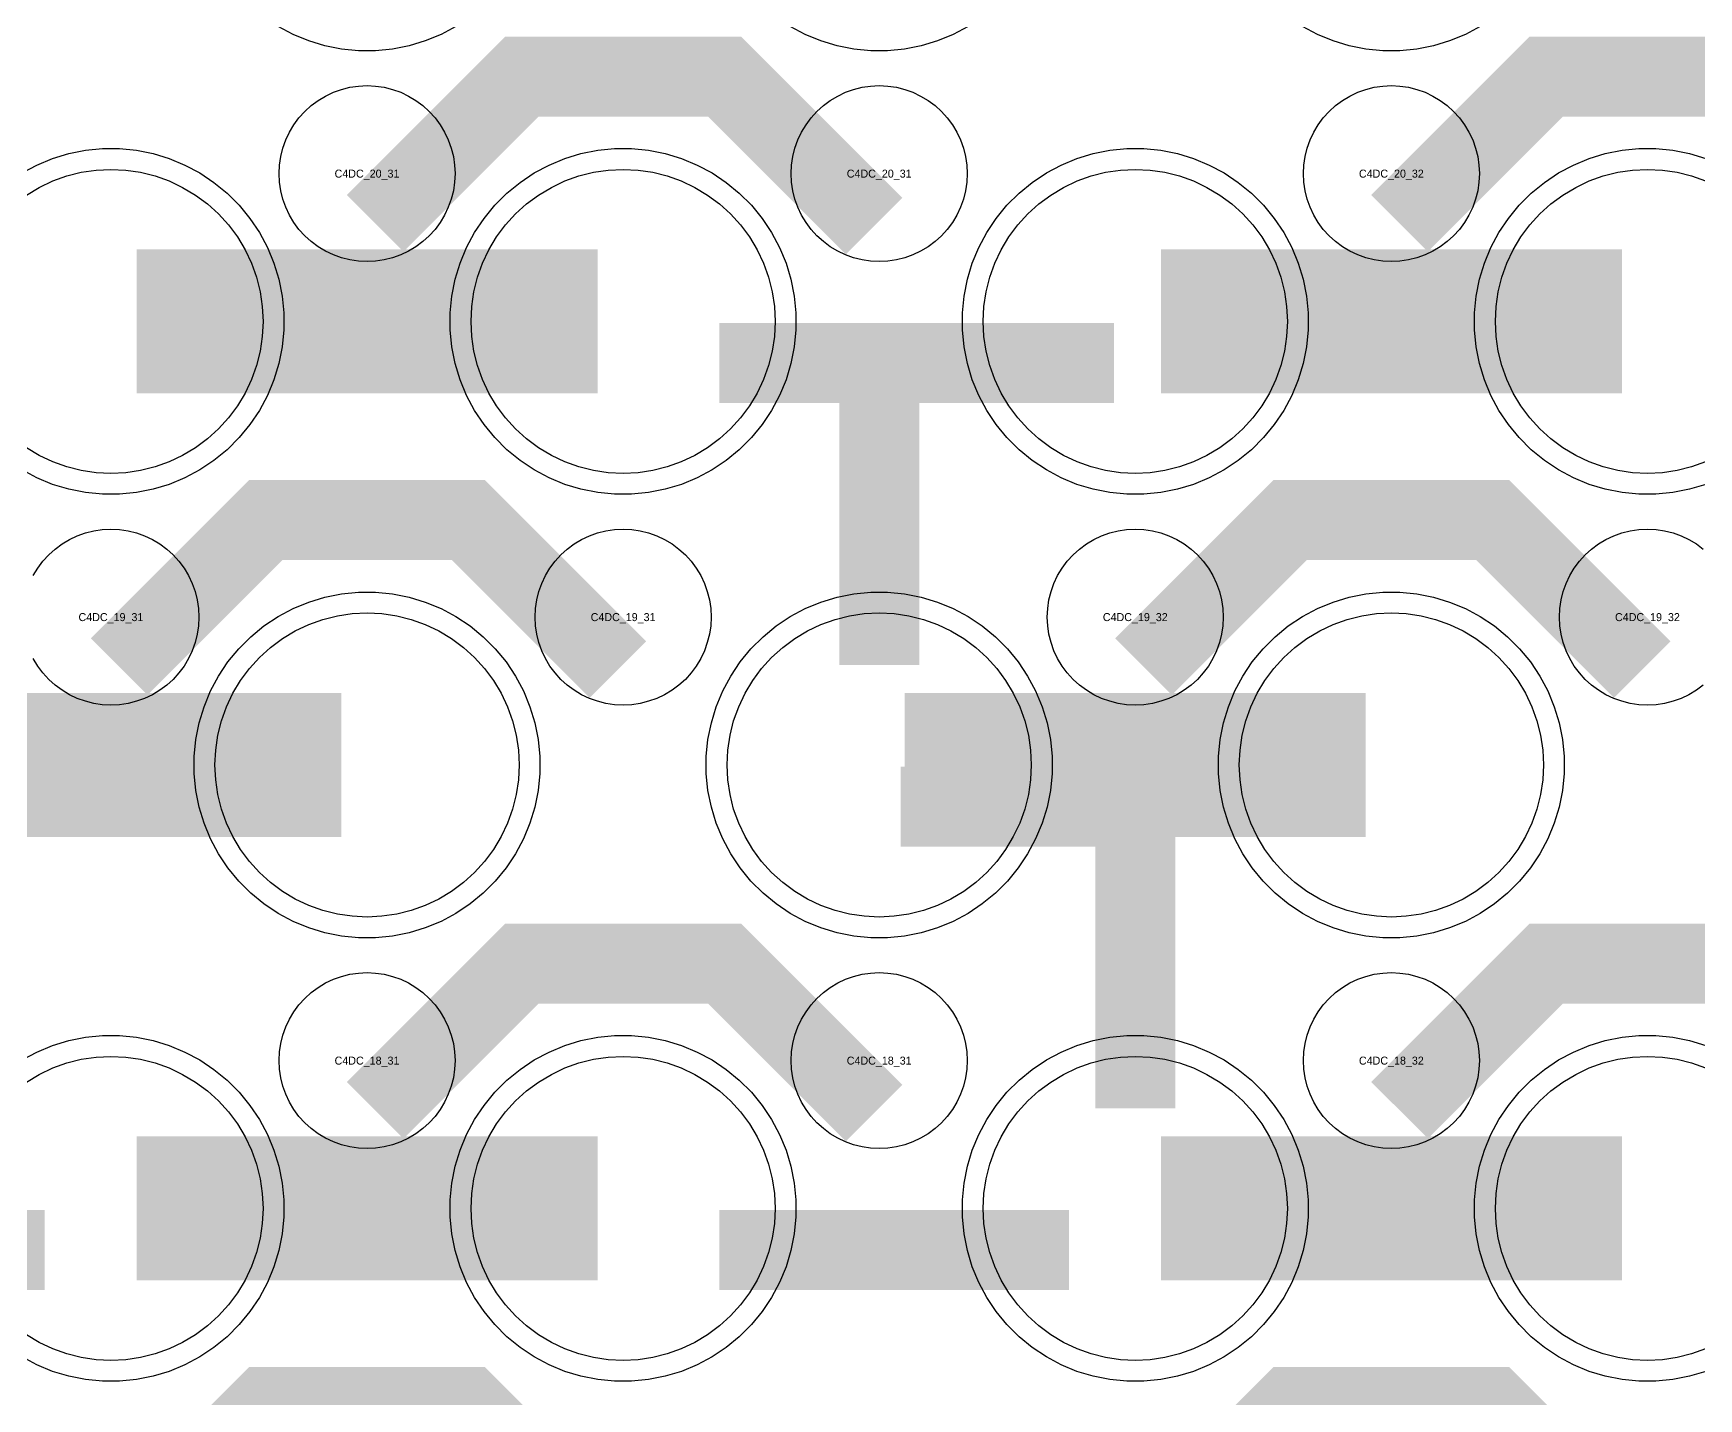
# Model space of a CAD drawing. Extents: x -11880 to 11880, y -14992 to 14992.
# Drawn here: x -2104 to -1584, y -12405 to -11978 of the extents above; entities that cross this region are included whole.
import ezdxf
from ezdxf.enums import TextEntityAlignment as Align

# ---------------------------------------------------------------- set-up
doc = ezdxf.new("R2010")
doc.units = 0
doc.header["$MEASUREMENT"] = 0
for name, color, linetype in [('GDS_775_DT_237', 138, 'CONTINUOUS'), ('RDL1_FS', 34, 'CONTINUOUS'), ('RDL_BS', 160, 'CONTINUOUS')]:
    doc.layers.add(name, color=color, linetype=linetype)

msp = doc.modelspace()

# ---------------------------------------------------------------- linework, layer by layer
at = {"layer": 'RDL1_FS'}
for points in [[(-2106.395, -12028.783), (-2102.395, -12026.385), (-2098.181, -12024.393), (-2093.791, -12022.821), (-2089.268, -12021.689), (-2084.657, -12021.005), (-2080, -12020.776), (-2075.343, -12021.005), (-2070.732, -12021.689), (-2066.209, -12022.821), (-2061.819, -12024.393), (-2057.605, -12026.385), (-2053.605, -12028.783), (-2049.86, -12031.561), (-2046.406, -12034.691), (-2043.276, -12038.145), (-2040.498, -12041.89), (-2038.1, -12045.89), (-2036.108, -12050.104), (-2034.536, -12054.494), (-2033.404, -12059.017), (-2032.72, -12063.628), (-2032.491, -12068.285), (-2032.72, -12072.942), (-2033.404, -12077.553), (-2034.536, -12082.076), (-2036.108, -12086.466), (-2038.1, -12090.68), (-2040.498, -12094.68), (-2043.276, -12098.425), (-2046.406, -12101.879), (-2049.86, -12105.009), (-2053.605, -12107.787), (-2057.605, -12110.185), (-2061.819, -12112.177), (-2066.209, -12113.749), (-2070.732, -12114.881), (-2075.343, -12115.565), (-2080, -12115.794), (-2084.657, -12115.565), (-2089.268, -12114.881), (-2093.791, -12113.749), (-2098.181, -12112.177), (-2102.395, -12110.185), (-2106.395, -12107.787)], [(-1581.819, -12112.177), (-1586.209, -12113.749), (-1590.732, -12114.881), (-1595.343, -12115.565), (-1600, -12115.794), (-1604.657, -12115.565), (-1609.268, -12114.881), (-1613.791, -12113.749), (-1618.181, -12112.177), (-1622.395, -12110.185), (-1626.395, -12107.787), (-1630.14, -12105.009), (-1633.594, -12101.879), (-1636.724, -12098.425), (-1639.502, -12094.68), (-1641.9, -12090.68), (-1643.892, -12086.466), (-1645.464, -12082.076), (-1646.596, -12077.553), (-1647.28, -12072.942), (-1647.509, -12068.285), (-1647.28, -12063.628), (-1646.596, -12059.017), (-1645.464, -12054.494), (-1643.892, -12050.104), (-1641.9, -12045.89), (-1639.502, -12041.89), (-1636.724, -12038.145), (-1633.594, -12034.691), (-1630.14, -12031.561), (-1626.395, -12028.783), (-1622.395, -12026.385), (-1618.181, -12024.393), (-1613.791, -12022.821), (-1609.268, -12021.689), (-1604.657, -12021.005), (-1600, -12020.776), (-1595.343, -12021.005), (-1590.732, -12021.689), (-1586.209, -12022.821), (-1581.819, -12024.393)], [(-2106.395, -12305.908), (-2102.395, -12303.51), (-2098.181, -12301.518), (-2093.791, -12299.946), (-2089.268, -12298.814), (-2084.657, -12298.13), (-2080, -12297.901), (-2075.343, -12298.13), (-2070.732, -12298.814), (-2066.209, -12299.946), (-2061.819, -12301.518), (-2057.605, -12303.51), (-2053.605, -12305.908), (-2049.86, -12308.686), (-2046.406, -12311.816), (-2043.276, -12315.27), (-2040.498, -12319.015), (-2038.1, -12323.015), (-2036.108, -12327.229), (-2034.536, -12331.619), (-2033.404, -12336.142), (-2032.72, -12340.753), (-2032.491, -12345.41), (-2032.72, -12350.067), (-2033.404, -12354.678), (-2034.536, -12359.201), (-2036.108, -12363.591), (-2038.1, -12367.805), (-2040.498, -12371.805), (-2043.276, -12375.55), (-2046.406, -12379.004), (-2049.86, -12382.134), (-2053.605, -12384.912), (-2057.605, -12387.31), (-2061.819, -12389.302), (-2066.209, -12390.874), (-2070.732, -12392.006), (-2075.343, -12392.69), (-2080, -12392.919), (-2084.657, -12392.69), (-2089.268, -12392.006), (-2093.791, -12390.874), (-2098.181, -12389.302), (-2102.395, -12387.31), (-2106.395, -12384.912)], [(-1581.819, -12389.302), (-1586.209, -12390.874), (-1590.732, -12392.006), (-1595.343, -12392.69), (-1600, -12392.919), (-1604.657, -12392.69), (-1609.268, -12392.006), (-1613.791, -12390.874), (-1618.181, -12389.302), (-1622.395, -12387.31), (-1626.395, -12384.912), (-1630.14, -12382.134), (-1633.594, -12379.004), (-1636.724, -12375.55), (-1639.502, -12371.805), (-1641.9, -12367.805), (-1643.892, -12363.591), (-1645.464, -12359.201), (-1646.596, -12354.678), (-1647.28, -12350.067), (-1647.509, -12345.41), (-1647.28, -12340.753), (-1646.596, -12336.142), (-1645.464, -12331.619), (-1643.892, -12327.229), (-1641.9, -12323.015), (-1639.502, -12319.015), (-1636.724, -12315.27), (-1633.594, -12311.816), (-1630.14, -12308.686), (-1626.395, -12305.908), (-1622.395, -12303.51), (-1618.181, -12301.518), (-1613.791, -12299.946), (-1609.268, -12298.814), (-1604.657, -12298.13), (-1600, -12297.901), (-1595.343, -12298.13), (-1590.732, -12298.814), (-1586.209, -12299.946), (-1581.819, -12301.518)]]:
    msp.add_lwpolyline(points, dxfattribs=at)
for points in [[(-1920, -12115.794), (-1924.657, -12115.565), (-1929.268, -12114.881), (-1933.791, -12113.749), (-1938.181, -12112.177), (-1942.395, -12110.185), (-1946.395, -12107.787), (-1950.14, -12105.009), (-1953.594, -12101.879), (-1956.724, -12098.425), (-1959.502, -12094.68), (-1961.9, -12090.68), (-1963.892, -12086.466), (-1965.464, -12082.076), (-1966.596, -12077.553), (-1967.28, -12072.942), (-1967.509, -12068.285), (-1967.28, -12063.628), (-1966.596, -12059.017), (-1965.464, -12054.494), (-1963.892, -12050.104), (-1961.9, -12045.89), (-1959.502, -12041.89), (-1956.724, -12038.145), (-1953.594, -12034.691), (-1950.14, -12031.561), (-1946.395, -12028.783), (-1942.395, -12026.385), (-1938.181, -12024.393), (-1933.791, -12022.821), (-1929.268, -12021.689), (-1924.657, -12021.005), (-1920, -12020.776), (-1915.343, -12021.005), (-1910.732, -12021.689), (-1906.209, -12022.821), (-1901.819, -12024.393), (-1897.605, -12026.385), (-1893.605, -12028.783), (-1889.86, -12031.561), (-1886.406, -12034.691), (-1883.276, -12038.145), (-1880.498, -12041.89), (-1878.1, -12045.89), (-1876.108, -12050.104), (-1874.536, -12054.494), (-1873.404, -12059.017), (-1872.72, -12063.628), (-1872.491, -12068.285), (-1872.72, -12072.942), (-1873.404, -12077.553), (-1874.536, -12082.076), (-1876.108, -12086.466), (-1878.1, -12090.68), (-1880.498, -12094.68), (-1883.276, -12098.425), (-1886.406, -12101.879), (-1889.86, -12105.009), (-1893.605, -12107.787), (-1897.605, -12110.185), (-1901.819, -12112.177), (-1906.209, -12113.749), (-1910.732, -12114.881), (-1915.343, -12115.565)], [(-1760, -12115.794), (-1764.657, -12115.565), (-1769.268, -12114.881), (-1773.791, -12113.749), (-1778.181, -12112.177), (-1782.395, -12110.185), (-1786.395, -12107.787), (-1790.14, -12105.009), (-1793.594, -12101.879), (-1796.724, -12098.425), (-1799.502, -12094.68), (-1801.9, -12090.68), (-1803.892, -12086.466), (-1805.464, -12082.076), (-1806.596, -12077.553), (-1807.28, -12072.942), (-1807.509, -12068.285), (-1807.28, -12063.628), (-1806.596, -12059.017), (-1805.464, -12054.494), (-1803.892, -12050.104), (-1801.9, -12045.89), (-1799.502, -12041.89), (-1796.724, -12038.145), (-1793.594, -12034.691), (-1790.14, -12031.561), (-1786.395, -12028.783), (-1782.395, -12026.385), (-1778.181, -12024.393), (-1773.791, -12022.821), (-1769.268, -12021.689), (-1764.657, -12021.005), (-1760, -12020.776), (-1755.343, -12021.005), (-1750.732, -12021.689), (-1746.209, -12022.821), (-1741.819, -12024.393), (-1737.605, -12026.385), (-1733.605, -12028.783), (-1729.86, -12031.561), (-1726.406, -12034.691), (-1723.276, -12038.145), (-1720.498, -12041.89), (-1718.1, -12045.89), (-1716.108, -12050.104), (-1714.536, -12054.494), (-1713.404, -12059.017), (-1712.72, -12063.628), (-1712.491, -12068.285), (-1712.72, -12072.942), (-1713.404, -12077.553), (-1714.536, -12082.076), (-1716.108, -12086.466), (-1718.1, -12090.68), (-1720.498, -12094.68), (-1723.276, -12098.425), (-1726.406, -12101.879), (-1729.86, -12105.009), (-1733.605, -12107.787), (-1737.605, -12110.185), (-1741.819, -12112.177), (-1746.209, -12113.749), (-1750.732, -12114.881), (-1755.343, -12115.565)], [(-1840, -12254.354), (-1844.657, -12254.125), (-1849.268, -12253.441), (-1853.791, -12252.309), (-1858.181, -12250.737), (-1862.395, -12248.745), (-1866.395, -12246.347), (-1870.14, -12243.569), (-1873.594, -12240.439), (-1876.724, -12236.985), (-1879.502, -12233.24), (-1881.9, -12229.24), (-1883.892, -12225.026), (-1885.464, -12220.636), (-1886.596, -12216.113), (-1887.28, -12211.502), (-1887.509, -12206.845), (-1887.28, -12202.188), (-1886.596, -12197.577), (-1885.464, -12193.054), (-1883.892, -12188.664), (-1881.9, -12184.45), (-1879.502, -12180.45), (-1876.724, -12176.705), (-1873.594, -12173.251), (-1870.14, -12170.121), (-1866.395, -12167.343), (-1862.395, -12164.945), (-1858.181, -12162.953), (-1853.791, -12161.381), (-1849.268, -12160.249), (-1844.657, -12159.565), (-1840, -12159.336), (-1835.343, -12159.565), (-1830.732, -12160.249), (-1826.209, -12161.381), (-1821.819, -12162.953), (-1817.605, -12164.945), (-1813.605, -12167.343), (-1809.86, -12170.121), (-1806.406, -12173.251), (-1803.276, -12176.705), (-1800.498, -12180.45), (-1798.1, -12184.45), (-1796.108, -12188.664), (-1794.536, -12193.054), (-1793.404, -12197.577), (-1792.72, -12202.188), (-1792.491, -12206.845), (-1792.72, -12211.502), (-1793.404, -12216.113), (-1794.536, -12220.636), (-1796.108, -12225.026), (-1798.1, -12229.24), (-1800.498, -12233.24), (-1803.276, -12236.985), (-1806.406, -12240.439), (-1809.86, -12243.569), (-1813.605, -12246.347), (-1817.605, -12248.745), (-1821.819, -12250.737), (-1826.209, -12252.309), (-1830.732, -12253.441), (-1835.343, -12254.125)], [(-1680, -12254.354), (-1684.657, -12254.125), (-1689.268, -12253.441), (-1693.791, -12252.309), (-1698.181, -12250.737), (-1702.395, -12248.745), (-1706.395, -12246.347), (-1710.14, -12243.569), (-1713.594, -12240.439), (-1716.724, -12236.985), (-1719.502, -12233.24), (-1721.9, -12229.24), (-1723.892, -12225.026), (-1725.464, -12220.636), (-1726.596, -12216.113), (-1727.28, -12211.502), (-1727.509, -12206.845), (-1727.28, -12202.188), (-1726.596, -12197.577), (-1725.464, -12193.054), (-1723.892, -12188.664), (-1721.9, -12184.45), (-1719.502, -12180.45), (-1716.724, -12176.705), (-1713.594, -12173.251), (-1710.14, -12170.121), (-1706.395, -12167.343), (-1702.395, -12164.945), (-1698.181, -12162.953), (-1693.791, -12161.381), (-1689.268, -12160.249), (-1684.657, -12159.565), (-1680, -12159.336), (-1675.343, -12159.565), (-1670.732, -12160.249), (-1666.209, -12161.381), (-1661.819, -12162.953), (-1657.605, -12164.945), (-1653.605, -12167.343), (-1649.86, -12170.121), (-1646.406, -12173.251), (-1643.276, -12176.705), (-1640.498, -12180.45), (-1638.1, -12184.45), (-1636.108, -12188.664), (-1634.536, -12193.054), (-1633.404, -12197.577), (-1632.72, -12202.188), (-1632.491, -12206.845), (-1632.72, -12211.502), (-1633.404, -12216.113), (-1634.536, -12220.636), (-1636.108, -12225.026), (-1638.1, -12229.24), (-1640.498, -12233.24), (-1643.276, -12236.985), (-1646.406, -12240.439), (-1649.86, -12243.569), (-1653.605, -12246.347), (-1657.605, -12248.745), (-1661.819, -12250.737), (-1666.209, -12252.309), (-1670.732, -12253.441), (-1675.343, -12254.125)], [(-1920, -12392.919), (-1924.657, -12392.69), (-1929.268, -12392.006), (-1933.791, -12390.874), (-1938.181, -12389.302), (-1942.395, -12387.31), (-1946.395, -12384.912), (-1950.14, -12382.134), (-1953.594, -12379.004), (-1956.724, -12375.55), (-1959.502, -12371.805), (-1961.9, -12367.805), (-1963.892, -12363.591), (-1965.464, -12359.201), (-1966.596, -12354.678), (-1967.28, -12350.067), (-1967.509, -12345.41), (-1967.28, -12340.753), (-1966.596, -12336.142), (-1965.464, -12331.619), (-1963.892, -12327.229), (-1961.9, -12323.015), (-1959.502, -12319.015), (-1956.724, -12315.27), (-1953.594, -12311.816), (-1950.14, -12308.686), (-1946.395, -12305.908), (-1942.395, -12303.51), (-1938.181, -12301.518), (-1933.791, -12299.946), (-1929.268, -12298.814), (-1924.657, -12298.13), (-1920, -12297.901), (-1915.343, -12298.13), (-1910.732, -12298.814), (-1906.209, -12299.946), (-1901.819, -12301.518), (-1897.605, -12303.51), (-1893.605, -12305.908), (-1889.86, -12308.686), (-1886.406, -12311.816), (-1883.276, -12315.27), (-1880.498, -12319.015), (-1878.1, -12323.015), (-1876.108, -12327.229), (-1874.536, -12331.619), (-1873.404, -12336.142), (-1872.72, -12340.753), (-1872.491, -12345.41), (-1872.72, -12350.067), (-1873.404, -12354.678), (-1874.536, -12359.201), (-1876.108, -12363.591), (-1878.1, -12367.805), (-1880.498, -12371.805), (-1883.276, -12375.55), (-1886.406, -12379.004), (-1889.86, -12382.134), (-1893.605, -12384.912), (-1897.605, -12387.31), (-1901.819, -12389.302), (-1906.209, -12390.874), (-1910.732, -12392.006), (-1915.343, -12392.69)], [(-1760, -12392.919), (-1764.657, -12392.69), (-1769.268, -12392.006), (-1773.791, -12390.874), (-1778.181, -12389.302), (-1782.395, -12387.31), (-1786.395, -12384.912), (-1790.14, -12382.134), (-1793.594, -12379.004), (-1796.724, -12375.55), (-1799.502, -12371.805), (-1801.9, -12367.805), (-1803.892, -12363.591), (-1805.464, -12359.201), (-1806.596, -12354.678), (-1807.28, -12350.067), (-1807.509, -12345.41), (-1807.28, -12340.753), (-1806.596, -12336.142), (-1805.464, -12331.619), (-1803.892, -12327.229), (-1801.9, -12323.015), (-1799.502, -12319.015), (-1796.724, -12315.27), (-1793.594, -12311.816), (-1790.14, -12308.686), (-1786.395, -12305.908), (-1782.395, -12303.51), (-1778.181, -12301.518), (-1773.791, -12299.946), (-1769.268, -12298.814), (-1764.657, -12298.13), (-1760, -12297.901), (-1755.343, -12298.13), (-1750.732, -12298.814), (-1746.209, -12299.946), (-1741.819, -12301.518), (-1737.605, -12303.51), (-1733.605, -12305.908), (-1729.86, -12308.686), (-1726.406, -12311.816), (-1723.276, -12315.27), (-1720.498, -12319.015), (-1718.1, -12323.015), (-1716.108, -12327.229), (-1714.536, -12331.619), (-1713.404, -12336.142), (-1712.72, -12340.753), (-1712.491, -12345.41), (-1712.72, -12350.067), (-1713.404, -12354.678), (-1714.536, -12359.201), (-1716.108, -12363.591), (-1718.1, -12367.805), (-1720.498, -12371.805), (-1723.276, -12375.55), (-1726.406, -12379.004), (-1729.86, -12382.134), (-1733.605, -12384.912), (-1737.605, -12387.31), (-1741.819, -12389.302), (-1746.209, -12390.874), (-1750.732, -12392.006), (-1755.343, -12392.69)]]:
    msp.add_lwpolyline(points, close=True, dxfattribs=at)
for points in [[(-2071.998, -12068.285, 45, 45, 0), (-1999.998, -12068.285, 45, 45, 0)], [(-1999.998, -12068.285, 45, 45, 0), (-1927.998, -12068.285, 45, 45, 0)], [(-1751.998, -12068.285, 45, 45, 0), (-1679.998, -12068.285, 45, 45, 0)], [(-1679.998, -12068.285, 45, 45, 0), (-1607.998, -12068.285, 45, 45, 0)], [(-1831.998, -12206.845, 45, 45, 0), (-1759.998, -12206.845, 45, 45, 0)], [(-1759.998, -12206.845, 45, 45, 0), (-1687.998, -12206.845, 45, 45, 0)], [(-2071.998, -12345.41, 45, 45, 0), (-1999.998, -12345.41, 45, 45, 0)], [(-1999.998, -12345.41, 45, 45, 0), (-1927.998, -12345.41, 45, 45, 0)], [(-1751.998, -12345.41, 45, 45, 0), (-1679.998, -12345.41, 45, 45, 0)], [(-1679.998, -12345.41, 45, 45, 0), (-1607.998, -12345.41, 45, 45, 0)]]:
    msp.add_lwpolyline(points, format="xyseb", dxfattribs=at)
at = {"layer": 'RDL1_FS', "color": 240, "true_color": 0xed1f24}
msp.add_lwpolyline([(-2000, -12254.354), (-2004.657, -12254.125), (-2009.268, -12253.441), (-2013.791, -12252.309), (-2018.181, -12250.737), (-2022.395, -12248.745), (-2026.395, -12246.347), (-2030.14, -12243.569), (-2033.594, -12240.439), (-2036.724, -12236.985), (-2039.502, -12233.24), (-2041.9, -12229.24), (-2043.892, -12225.026), (-2045.464, -12220.636), (-2046.596, -12216.113), (-2047.28, -12211.502), (-2047.509, -12206.845), (-2047.28, -12202.188), (-2046.596, -12197.577), (-2045.464, -12193.054), (-2043.892, -12188.664), (-2041.9, -12184.45), (-2039.502, -12180.45), (-2036.724, -12176.705), (-2033.594, -12173.251), (-2030.14, -12170.121), (-2026.395, -12167.343), (-2022.395, -12164.945), (-2018.181, -12162.953), (-2013.791, -12161.381), (-2009.268, -12160.249), (-2004.657, -12159.565), (-2000, -12159.336), (-1995.343, -12159.565), (-1990.732, -12160.249), (-1986.209, -12161.381), (-1981.819, -12162.953), (-1977.605, -12164.945), (-1973.605, -12167.343), (-1969.86, -12170.121), (-1966.406, -12173.251), (-1963.276, -12176.705), (-1960.498, -12180.45), (-1958.1, -12184.45), (-1956.108, -12188.664), (-1954.536, -12193.054), (-1953.404, -12197.577), (-1952.72, -12202.188), (-1952.491, -12206.845), (-1952.72, -12211.502), (-1953.404, -12216.113), (-1954.536, -12220.636), (-1956.108, -12225.026), (-1958.1, -12229.24), (-1960.498, -12233.24), (-1963.276, -12236.985), (-1966.406, -12240.439), (-1969.86, -12243.569), (-1973.605, -12246.347), (-1977.605, -12248.745), (-1981.819, -12250.737), (-1986.209, -12252.309), (-1990.732, -12253.441), (-1995.343, -12254.125)], close=True, dxfattribs=at)
for points in [[(-2151.998, -12206.845, 45, 45, 0), (-2079.998, -12206.845, 45, 45, 0)], [(-2079.998, -12206.845, 45, 45, 0), (-2007.998, -12206.845, 45, 45, 0)]]:
    msp.add_lwpolyline(points, format="xyseb", dxfattribs=at)
at = {"layer": 'RDL_BS'}
for points in [[(-1972.223, -11976.103), (-1976.885, -11978.595), (-1981.795, -11980.626), (-1986.835, -11982.157), (-1992.062, -11983.203), (-1997.356, -11983.72), (-2002.644, -11983.72), (-2007.938, -11983.203), (-2013.165, -11982.157), (-2018.205, -11980.626), (-2023.115, -11978.595), (-2027.777, -11976.103)], [(-1812.223, -11976.103), (-1816.885, -11978.595), (-1821.795, -11980.626), (-1826.835, -11982.157), (-1832.062, -11983.203), (-1837.356, -11983.72), (-1842.644, -11983.72), (-1847.938, -11983.203), (-1853.165, -11982.157), (-1858.205, -11980.626), (-1863.115, -11978.595), (-1867.777, -11976.103)], [(-1652.223, -11976.103), (-1656.885, -11978.595), (-1661.795, -11980.626), (-1666.835, -11982.157), (-1672.062, -11983.203), (-1677.356, -11983.72), (-1682.644, -11983.72), (-1687.938, -11983.203), (-1693.165, -11982.157), (-1698.205, -11980.626), (-1703.115, -11978.595), (-1707.777, -11976.103)], [(-2107.777, -12021.902), (-2103.115, -12019.41), (-2098.205, -12017.379), (-2093.165, -12015.848), (-2087.938, -12014.802), (-2082.644, -12014.285), (-2077.356, -12014.285), (-2072.062, -12014.802), (-2066.835, -12015.848), (-2061.795, -12017.379), (-2056.885, -12019.41), (-2052.223, -12021.902), (-2047.809, -12024.849), (-2043.708, -12028.211), (-2039.926, -12031.993), (-2036.564, -12036.094), (-2033.617, -12040.508), (-2031.125, -12045.17), (-2029.094, -12050.08), (-2027.563, -12055.12), (-2026.517, -12060.347), (-2026, -12065.641), (-2026, -12070.929), (-2026.517, -12076.223), (-2027.563, -12081.45), (-2029.094, -12086.49), (-2031.125, -12091.4), (-2033.617, -12096.062), (-2036.564, -12100.476), (-2039.926, -12104.577), (-2043.708, -12108.359), (-2047.809, -12111.721), (-2052.223, -12114.668), (-2056.885, -12117.16), (-2061.795, -12119.191), (-2066.835, -12120.722), (-2072.062, -12121.768), (-2077.356, -12122.285), (-2082.644, -12122.285), (-2087.938, -12121.768), (-2093.165, -12120.722), (-2098.205, -12119.191), (-2103.115, -12117.16), (-2107.777, -12114.668)], [(-1581.795, -12119.191), (-1586.835, -12120.722), (-1592.062, -12121.768), (-1597.356, -12122.285), (-1602.644, -12122.285), (-1607.938, -12121.768), (-1613.165, -12120.722), (-1618.205, -12119.191), (-1623.115, -12117.16), (-1627.777, -12114.668), (-1632.191, -12111.721), (-1636.292, -12108.359), (-1640.074, -12104.577), (-1643.436, -12100.476), (-1646.383, -12096.062), (-1648.875, -12091.4), (-1650.906, -12086.49), (-1652.437, -12081.45), (-1653.483, -12076.223), (-1654, -12070.929), (-1654, -12065.641), (-1653.483, -12060.347), (-1652.437, -12055.12), (-1650.906, -12050.08), (-1648.875, -12045.17), (-1646.383, -12040.508), (-1643.436, -12036.094), (-1640.074, -12031.993), (-1636.292, -12028.211), (-1632.191, -12024.849), (-1627.777, -12021.902), (-1623.115, -12019.41), (-1618.205, -12017.379), (-1613.165, -12015.848), (-1607.938, -12014.802), (-1602.644, -12014.285), (-1597.356, -12014.285), (-1592.062, -12014.802), (-1586.835, -12015.848), (-1581.795, -12017.379)], [(-2104.25, -12147.701), (-2102.857, -12145.377), (-2101.254, -12143.214), (-2099.442, -12141.215), (-2097.443, -12139.403), (-2095.28, -12137.8), (-2092.956, -12136.407), (-2090.519, -12135.255), (-2087.984, -12134.348), (-2085.365, -12133.691), (-2082.693, -12133.295), (-2080, -12133.163), (-2077.307, -12133.295), (-2074.635, -12133.691), (-2072.016, -12134.348), (-2069.481, -12135.255), (-2067.044, -12136.407), (-2064.72, -12137.8), (-2062.557, -12139.403), (-2060.558, -12141.215), (-2058.746, -12143.214), (-2057.143, -12145.377), (-2055.75, -12147.701), (-2054.598, -12150.138), (-2053.691, -12152.673), (-2053.034, -12155.292), (-2052.638, -12157.964), (-2052.506, -12160.657), (-2052.638, -12163.35), (-2053.034, -12166.022), (-2053.691, -12168.641), (-2054.598, -12171.176), (-2055.75, -12173.613), (-2057.143, -12175.937), (-2058.746, -12178.1), (-2060.558, -12180.099), (-2062.557, -12181.911), (-2064.72, -12183.514), (-2067.044, -12184.907), (-2069.481, -12186.059), (-2072.016, -12186.966), (-2074.635, -12187.623), (-2077.307, -12188.019), (-2080, -12188.151), (-2082.693, -12188.019), (-2085.365, -12187.623), (-2087.984, -12186.966), (-2090.519, -12186.059), (-2092.956, -12184.907), (-2095.28, -12183.514), (-2097.443, -12181.911), (-2099.442, -12180.099), (-2101.254, -12178.1), (-2102.857, -12175.937), (-2104.25, -12173.613)], [(-1582.557, -12181.911), (-1584.72, -12183.514), (-1587.044, -12184.907), (-1589.481, -12186.059), (-1592.016, -12186.966), (-1594.635, -12187.623), (-1597.307, -12188.019), (-1600, -12188.151), (-1602.693, -12188.019), (-1605.365, -12187.623), (-1607.984, -12186.966), (-1610.519, -12186.059), (-1612.956, -12184.907), (-1615.28, -12183.514), (-1617.443, -12181.911), (-1619.442, -12180.099), (-1621.254, -12178.1), (-1622.857, -12175.937), (-1624.25, -12173.613), (-1625.402, -12171.176), (-1626.309, -12168.641), (-1626.966, -12166.022), (-1627.362, -12163.35), (-1627.494, -12160.657), (-1627.362, -12157.964), (-1626.966, -12155.292), (-1626.309, -12152.673), (-1625.402, -12150.138), (-1624.25, -12147.701), (-1622.857, -12145.377), (-1621.254, -12143.214), (-1619.442, -12141.215), (-1617.443, -12139.403), (-1615.28, -12137.8), (-1612.956, -12136.407), (-1610.519, -12135.255), (-1607.984, -12134.348), (-1605.365, -12133.691), (-1602.693, -12133.295), (-1600, -12133.163), (-1597.307, -12133.295), (-1594.635, -12133.691), (-1592.016, -12134.348), (-1589.481, -12135.255), (-1587.044, -12136.407), (-1584.72, -12137.8), (-1582.557, -12139.403)], [(-2107.777, -12299.027), (-2103.115, -12296.535), (-2098.205, -12294.504), (-2093.165, -12292.973), (-2087.938, -12291.927), (-2082.644, -12291.41), (-2077.356, -12291.41), (-2072.062, -12291.927), (-2066.835, -12292.973), (-2061.795, -12294.504), (-2056.885, -12296.535), (-2052.223, -12299.027), (-2047.809, -12301.974), (-2043.708, -12305.336), (-2039.926, -12309.118), (-2036.564, -12313.219), (-2033.617, -12317.633), (-2031.125, -12322.295), (-2029.094, -12327.205), (-2027.563, -12332.245), (-2026.517, -12337.472), (-2026, -12342.766), (-2026, -12348.054), (-2026.517, -12353.348), (-2027.563, -12358.575), (-2029.094, -12363.615), (-2031.125, -12368.525), (-2033.617, -12373.187), (-2036.564, -12377.601), (-2039.926, -12381.702), (-2043.708, -12385.484), (-2047.809, -12388.846), (-2052.223, -12391.793), (-2056.885, -12394.285), (-2061.795, -12396.316), (-2066.835, -12397.847), (-2072.062, -12398.893), (-2077.356, -12399.41), (-2082.644, -12399.41), (-2087.938, -12398.893), (-2093.165, -12397.847), (-2098.205, -12396.316), (-2103.115, -12394.285), (-2107.777, -12391.793)], [(-1581.795, -12396.316), (-1586.835, -12397.847), (-1592.062, -12398.893), (-1597.356, -12399.41), (-1602.644, -12399.41), (-1607.938, -12398.893), (-1613.165, -12397.847), (-1618.205, -12396.316), (-1623.115, -12394.285), (-1627.777, -12391.793), (-1632.191, -12388.846), (-1636.292, -12385.484), (-1640.074, -12381.702), (-1643.436, -12377.601), (-1646.383, -12373.187), (-1648.875, -12368.525), (-1650.906, -12363.615), (-1652.437, -12358.575), (-1653.483, -12353.348), (-1654, -12348.054), (-1654, -12342.766), (-1653.483, -12337.472), (-1652.437, -12332.245), (-1650.906, -12327.205), (-1648.875, -12322.295), (-1646.383, -12317.633), (-1643.436, -12313.219), (-1640.074, -12309.118), (-1636.292, -12305.336), (-1632.191, -12301.974), (-1627.777, -12299.027), (-1623.115, -12296.535), (-1618.205, -12294.504), (-1613.165, -12292.973), (-1607.938, -12291.927), (-1602.644, -12291.41), (-1597.356, -12291.41), (-1592.062, -12291.927), (-1586.835, -12292.973), (-1581.795, -12294.504)]]:
    msp.add_lwpolyline(points, dxfattribs=at)
for points in [[(-1997.438, -12037.599, 25, 25, 0), (-1951.623, -11991.784, 25, 25, 0), (-1918.07, -11991.784, 25, 25, 0)], [(-1841.599, -12038.498, 25, 25, 0), (-1888.313, -11991.784, 25, 25, 0), (-1918.071, -11991.784, 25, 25, 0)], [(-1677.438, -12037.599, 25, 25, 0), (-1631.623, -11991.784, 25, 25, 0), (-1598.07, -11991.784, 25, 25, 0)], [(-1521.599, -12038.498, 25, 25, 0), (-1568.313, -11991.784, 25, 25, 0), (-1598.071, -11991.784, 25, 25, 0)], [(-1840, -12175.575, 25, 25, 0), (-1840, -12068.798, 25, 25, 0)], [(-1889.984, -12081.298, 25, 25, 0), (-1780.719, -12081.298, 25, 25, 0)], [(-1852.5, -12081.298, 25, 25, 0), (-1766.667, -12081.298, 25, 25, 0)], [(-1812.944, -12081.298, 25, 25, 0), (-1771.74, -12081.298, 25, 25, 0)], [(-1840, -12099.267, 25, 25, 0), (-1840, -12144.887, 25, 25, 0)], [(-2077.438, -12176.159, 25, 25, 0), (-2031.623, -12130.344, 25, 25, 0), (-1998.07, -12130.344, 25, 25, 0)], [(-1921.599, -12177.058, 25, 25, 0), (-1968.313, -12130.344, 25, 25, 0), (-1998.071, -12130.344, 25, 25, 0)], [(-1757.438, -12176.159, 25, 25, 0), (-1711.623, -12130.344, 25, 25, 0), (-1678.07, -12130.344, 25, 25, 0)], [(-1601.599, -12177.058, 25, 25, 0), (-1648.313, -12130.344, 25, 25, 0), (-1678.071, -12130.344, 25, 25, 0)], [(-1760, -12314.14, 25, 25, 0), (-1760, -12207.363, 25, 25, 0)], [(-1747.5, -12219.863, 25, 25, 0), (-1833.333, -12219.863, 25, 25, 0)], [(-1787.056, -12219.863, 25, 25, 0), (-1828.26, -12219.863, 25, 25, 0)], [(-1760, -12237.832, 25, 25, 0), (-1760, -12283.452, 25, 25, 0)], [(-1997.438, -12314.724, 25, 25, 0), (-1951.623, -12268.909, 25, 25, 0), (-1918.07, -12268.909, 25, 25, 0)], [(-1841.599, -12315.623, 25, 25, 0), (-1888.313, -12268.909, 25, 25, 0), (-1918.071, -12268.909, 25, 25, 0)], [(-1677.438, -12314.724, 25, 25, 0), (-1631.623, -12268.909, 25, 25, 0), (-1598.07, -12268.909, 25, 25, 0)], [(-1521.599, -12315.623, 25, 25, 0), (-1568.313, -12268.909, 25, 25, 0), (-1598.071, -12268.909, 25, 25, 0)], [(-2209.984, -12358.423, 25, 25, 0), (-2100.719, -12358.423, 25, 25, 0)], [(-1889.984, -12358.423, 25, 25, 0), (-1780.719, -12358.423, 25, 25, 0)], [(-2077.438, -12453.289, 25, 25, 0), (-2031.623, -12407.474, 25, 25, 0), (-1998.07, -12407.474, 25, 25, 0)], [(-1921.599, -12454.188, 25, 25, 0), (-1968.313, -12407.474, 25, 25, 0), (-1998.071, -12407.474, 25, 25, 0)], [(-1757.438, -12453.289, 25, 25, 0), (-1711.623, -12407.474, 25, 25, 0), (-1678.07, -12407.474, 25, 25, 0)], [(-1601.599, -12454.188, 25, 25, 0), (-1648.313, -12407.474, 25, 25, 0), (-1678.071, -12407.474, 25, 25, 0)]]:
    msp.add_lwpolyline(points, format="xyseb", dxfattribs=at)
for points in [[(-2000, -12049.591), (-2002.693, -12049.459), (-2005.365, -12049.063), (-2007.984, -12048.406), (-2010.519, -12047.499), (-2012.956, -12046.347), (-2015.28, -12044.954), (-2017.443, -12043.351), (-2019.442, -12041.539), (-2021.254, -12039.54), (-2022.857, -12037.377), (-2024.25, -12035.053), (-2025.402, -12032.616), (-2026.309, -12030.081), (-2026.966, -12027.462), (-2027.362, -12024.79), (-2027.494, -12022.097), (-2027.362, -12019.404), (-2026.966, -12016.732), (-2026.309, -12014.113), (-2025.402, -12011.578), (-2024.25, -12009.141), (-2022.857, -12006.817), (-2021.254, -12004.654), (-2019.442, -12002.655), (-2017.443, -12000.843), (-2015.28, -11999.24), (-2012.956, -11997.847), (-2010.519, -11996.695), (-2007.984, -11995.788), (-2005.365, -11995.131), (-2002.693, -11994.735), (-2000, -11994.603), (-1997.307, -11994.735), (-1994.635, -11995.131), (-1992.016, -11995.788), (-1989.481, -11996.695), (-1987.044, -11997.847), (-1984.72, -11999.24), (-1982.557, -12000.843), (-1980.558, -12002.655), (-1978.746, -12004.654), (-1977.143, -12006.817), (-1975.75, -12009.141), (-1974.598, -12011.578), (-1973.691, -12014.113), (-1973.034, -12016.732), (-1972.638, -12019.404), (-1972.506, -12022.097), (-1972.638, -12024.79), (-1973.034, -12027.462), (-1973.691, -12030.081), (-1974.598, -12032.616), (-1975.75, -12035.053), (-1977.143, -12037.377), (-1978.746, -12039.54), (-1980.558, -12041.539), (-1982.557, -12043.351), (-1984.72, -12044.954), (-1987.044, -12046.347), (-1989.481, -12047.499), (-1992.016, -12048.406), (-1994.635, -12049.063), (-1997.307, -12049.459)], [(-1840, -12049.591), (-1842.693, -12049.459), (-1845.365, -12049.063), (-1847.984, -12048.406), (-1850.519, -12047.499), (-1852.956, -12046.347), (-1855.28, -12044.954), (-1857.443, -12043.351), (-1859.442, -12041.539), (-1861.254, -12039.54), (-1862.857, -12037.377), (-1864.25, -12035.053), (-1865.402, -12032.616), (-1866.309, -12030.081), (-1866.966, -12027.462), (-1867.362, -12024.79), (-1867.494, -12022.097), (-1867.362, -12019.404), (-1866.966, -12016.732), (-1866.309, -12014.113), (-1865.402, -12011.578), (-1864.25, -12009.141), (-1862.857, -12006.817), (-1861.254, -12004.654), (-1859.442, -12002.655), (-1857.443, -12000.843), (-1855.28, -11999.24), (-1852.956, -11997.847), (-1850.519, -11996.695), (-1847.984, -11995.788), (-1845.365, -11995.131), (-1842.693, -11994.735), (-1840, -11994.603), (-1837.307, -11994.735), (-1834.635, -11995.131), (-1832.016, -11995.788), (-1829.481, -11996.695), (-1827.044, -11997.847), (-1824.72, -11999.24), (-1822.557, -12000.843), (-1820.558, -12002.655), (-1818.746, -12004.654), (-1817.143, -12006.817), (-1815.75, -12009.141), (-1814.598, -12011.578), (-1813.691, -12014.113), (-1813.034, -12016.732), (-1812.638, -12019.404), (-1812.506, -12022.097), (-1812.638, -12024.79), (-1813.034, -12027.462), (-1813.691, -12030.081), (-1814.598, -12032.616), (-1815.75, -12035.053), (-1817.143, -12037.377), (-1818.746, -12039.54), (-1820.558, -12041.539), (-1822.557, -12043.351), (-1824.72, -12044.954), (-1827.044, -12046.347), (-1829.481, -12047.499), (-1832.016, -12048.406), (-1834.635, -12049.063), (-1837.307, -12049.459)], [(-1680, -12049.591), (-1682.693, -12049.459), (-1685.365, -12049.063), (-1687.984, -12048.406), (-1690.519, -12047.499), (-1692.956, -12046.347), (-1695.28, -12044.954), (-1697.443, -12043.351), (-1699.442, -12041.539), (-1701.254, -12039.54), (-1702.857, -12037.377), (-1704.25, -12035.053), (-1705.402, -12032.616), (-1706.309, -12030.081), (-1706.966, -12027.462), (-1707.362, -12024.79), (-1707.494, -12022.097), (-1707.362, -12019.404), (-1706.966, -12016.732), (-1706.309, -12014.113), (-1705.402, -12011.578), (-1704.25, -12009.141), (-1702.857, -12006.817), (-1701.254, -12004.654), (-1699.442, -12002.655), (-1697.443, -12000.843), (-1695.28, -11999.24), (-1692.956, -11997.847), (-1690.519, -11996.695), (-1687.984, -11995.788), (-1685.365, -11995.131), (-1682.693, -11994.735), (-1680, -11994.603), (-1677.307, -11994.735), (-1674.635, -11995.131), (-1672.016, -11995.788), (-1669.481, -11996.695), (-1667.044, -11997.847), (-1664.72, -11999.24), (-1662.557, -12000.843), (-1660.558, -12002.655), (-1658.746, -12004.654), (-1657.143, -12006.817), (-1655.75, -12009.141), (-1654.598, -12011.578), (-1653.691, -12014.113), (-1653.034, -12016.732), (-1652.638, -12019.404), (-1652.506, -12022.097), (-1652.638, -12024.79), (-1653.034, -12027.462), (-1653.691, -12030.081), (-1654.598, -12032.616), (-1655.75, -12035.053), (-1657.143, -12037.377), (-1658.746, -12039.54), (-1660.558, -12041.539), (-1662.557, -12043.351), (-1664.72, -12044.954), (-1667.044, -12046.347), (-1669.481, -12047.499), (-1672.016, -12048.406), (-1674.635, -12049.063), (-1677.307, -12049.459)], [(-1922.644, -12122.285), (-1927.938, -12121.768), (-1933.165, -12120.722), (-1938.205, -12119.191), (-1943.115, -12117.16), (-1947.777, -12114.668), (-1952.191, -12111.721), (-1956.292, -12108.359), (-1960.074, -12104.577), (-1963.436, -12100.476), (-1966.383, -12096.062), (-1968.875, -12091.4), (-1970.906, -12086.49), (-1972.437, -12081.45), (-1973.483, -12076.223), (-1974, -12070.929), (-1974, -12065.641), (-1973.483, -12060.347), (-1972.437, -12055.12), (-1970.906, -12050.08), (-1968.875, -12045.17), (-1966.383, -12040.508), (-1963.436, -12036.094), (-1960.074, -12031.993), (-1956.292, -12028.211), (-1952.191, -12024.849), (-1947.777, -12021.902), (-1943.115, -12019.41), (-1938.205, -12017.379), (-1933.165, -12015.848), (-1927.938, -12014.802), (-1922.644, -12014.285), (-1917.356, -12014.285), (-1912.062, -12014.802), (-1906.835, -12015.848), (-1901.795, -12017.379), (-1896.885, -12019.41), (-1892.223, -12021.902), (-1887.809, -12024.849), (-1883.708, -12028.211), (-1879.926, -12031.993), (-1876.564, -12036.094), (-1873.617, -12040.508), (-1871.125, -12045.17), (-1869.094, -12050.08), (-1867.563, -12055.12), (-1866.517, -12060.347), (-1866, -12065.641), (-1866, -12070.929), (-1866.517, -12076.223), (-1867.563, -12081.45), (-1869.094, -12086.49), (-1871.125, -12091.4), (-1873.617, -12096.062), (-1876.564, -12100.476), (-1879.926, -12104.577), (-1883.708, -12108.359), (-1887.809, -12111.721), (-1892.223, -12114.668), (-1896.885, -12117.16), (-1901.795, -12119.191), (-1906.835, -12120.722), (-1912.062, -12121.768), (-1917.356, -12122.285)], [(-1762.644, -12122.285), (-1767.938, -12121.768), (-1773.165, -12120.722), (-1778.205, -12119.191), (-1783.115, -12117.16), (-1787.777, -12114.668), (-1792.191, -12111.721), (-1796.292, -12108.359), (-1800.074, -12104.577), (-1803.436, -12100.476), (-1806.383, -12096.062), (-1808.875, -12091.4), (-1810.906, -12086.49), (-1812.437, -12081.45), (-1813.483, -12076.223), (-1814, -12070.929), (-1814, -12065.641), (-1813.483, -12060.347), (-1812.437, -12055.12), (-1810.906, -12050.08), (-1808.875, -12045.17), (-1806.383, -12040.508), (-1803.436, -12036.094), (-1800.074, -12031.993), (-1796.292, -12028.211), (-1792.191, -12024.849), (-1787.777, -12021.902), (-1783.115, -12019.41), (-1778.205, -12017.379), (-1773.165, -12015.848), (-1767.938, -12014.802), (-1762.644, -12014.285), (-1757.356, -12014.285), (-1752.062, -12014.802), (-1746.835, -12015.848), (-1741.795, -12017.379), (-1736.885, -12019.41), (-1732.223, -12021.902), (-1727.809, -12024.849), (-1723.708, -12028.211), (-1719.926, -12031.993), (-1716.564, -12036.094), (-1713.617, -12040.508), (-1711.125, -12045.17), (-1709.094, -12050.08), (-1707.563, -12055.12), (-1706.517, -12060.347), (-1706, -12065.641), (-1706, -12070.929), (-1706.517, -12076.223), (-1707.563, -12081.45), (-1709.094, -12086.49), (-1711.125, -12091.4), (-1713.617, -12096.062), (-1716.564, -12100.476), (-1719.926, -12104.577), (-1723.708, -12108.359), (-1727.809, -12111.721), (-1732.223, -12114.668), (-1736.885, -12117.16), (-1741.795, -12119.191), (-1746.835, -12120.722), (-1752.062, -12121.768), (-1757.356, -12122.285)], [(-1920, -12188.151), (-1922.693, -12188.019), (-1925.365, -12187.623), (-1927.984, -12186.966), (-1930.519, -12186.059), (-1932.956, -12184.907), (-1935.28, -12183.514), (-1937.443, -12181.911), (-1939.442, -12180.099), (-1941.254, -12178.1), (-1942.857, -12175.937), (-1944.25, -12173.613), (-1945.402, -12171.176), (-1946.309, -12168.641), (-1946.966, -12166.022), (-1947.362, -12163.35), (-1947.494, -12160.657), (-1947.362, -12157.964), (-1946.966, -12155.292), (-1946.309, -12152.673), (-1945.402, -12150.138), (-1944.25, -12147.701), (-1942.857, -12145.377), (-1941.254, -12143.214), (-1939.442, -12141.215), (-1937.443, -12139.403), (-1935.28, -12137.8), (-1932.956, -12136.407), (-1930.519, -12135.255), (-1927.984, -12134.348), (-1925.365, -12133.691), (-1922.693, -12133.295), (-1920, -12133.163), (-1917.307, -12133.295), (-1914.635, -12133.691), (-1912.016, -12134.348), (-1909.481, -12135.255), (-1907.044, -12136.407), (-1904.72, -12137.8), (-1902.557, -12139.403), (-1900.558, -12141.215), (-1898.746, -12143.214), (-1897.143, -12145.377), (-1895.75, -12147.701), (-1894.598, -12150.138), (-1893.691, -12152.673), (-1893.034, -12155.292), (-1892.638, -12157.964), (-1892.506, -12160.657), (-1892.638, -12163.35), (-1893.034, -12166.022), (-1893.691, -12168.641), (-1894.598, -12171.176), (-1895.75, -12173.613), (-1897.143, -12175.937), (-1898.746, -12178.1), (-1900.558, -12180.099), (-1902.557, -12181.911), (-1904.72, -12183.514), (-1907.044, -12184.907), (-1909.481, -12186.059), (-1912.016, -12186.966), (-1914.635, -12187.623), (-1917.307, -12188.019)], [(-1760, -12188.151), (-1762.693, -12188.019), (-1765.365, -12187.623), (-1767.984, -12186.966), (-1770.519, -12186.059), (-1772.956, -12184.907), (-1775.28, -12183.514), (-1777.443, -12181.911), (-1779.442, -12180.099), (-1781.254, -12178.1), (-1782.857, -12175.937), (-1784.25, -12173.613), (-1785.402, -12171.176), (-1786.309, -12168.641), (-1786.966, -12166.022), (-1787.362, -12163.35), (-1787.494, -12160.657), (-1787.362, -12157.964), (-1786.966, -12155.292), (-1786.309, -12152.673), (-1785.402, -12150.138), (-1784.25, -12147.701), (-1782.857, -12145.377), (-1781.254, -12143.214), (-1779.442, -12141.215), (-1777.443, -12139.403), (-1775.28, -12137.8), (-1772.956, -12136.407), (-1770.519, -12135.255), (-1767.984, -12134.348), (-1765.365, -12133.691), (-1762.693, -12133.295), (-1760, -12133.163), (-1757.307, -12133.295), (-1754.635, -12133.691), (-1752.016, -12134.348), (-1749.481, -12135.255), (-1747.044, -12136.407), (-1744.72, -12137.8), (-1742.557, -12139.403), (-1740.558, -12141.215), (-1738.746, -12143.214), (-1737.143, -12145.377), (-1735.75, -12147.701), (-1734.598, -12150.138), (-1733.691, -12152.673), (-1733.034, -12155.292), (-1732.638, -12157.964), (-1732.506, -12160.657), (-1732.638, -12163.35), (-1733.034, -12166.022), (-1733.691, -12168.641), (-1734.598, -12171.176), (-1735.75, -12173.613), (-1737.143, -12175.937), (-1738.746, -12178.1), (-1740.558, -12180.099), (-1742.557, -12181.911), (-1744.72, -12183.514), (-1747.044, -12184.907), (-1749.481, -12186.059), (-1752.016, -12186.966), (-1754.635, -12187.623), (-1757.307, -12188.019)], [(-1842.644, -12260.845), (-1847.938, -12260.328), (-1853.165, -12259.282), (-1858.205, -12257.751), (-1863.115, -12255.72), (-1867.777, -12253.228), (-1872.191, -12250.281), (-1876.292, -12246.919), (-1880.074, -12243.137), (-1883.436, -12239.036), (-1886.383, -12234.622), (-1888.875, -12229.96), (-1890.906, -12225.05), (-1892.437, -12220.01), (-1893.483, -12214.783), (-1894, -12209.489), (-1894, -12204.201), (-1893.483, -12198.907), (-1892.437, -12193.68), (-1890.906, -12188.64), (-1888.875, -12183.73), (-1886.383, -12179.068), (-1883.436, -12174.654), (-1880.074, -12170.553), (-1876.292, -12166.771), (-1872.191, -12163.409), (-1867.777, -12160.462), (-1863.115, -12157.97), (-1858.205, -12155.939), (-1853.165, -12154.408), (-1847.938, -12153.362), (-1842.644, -12152.845), (-1837.356, -12152.845), (-1832.062, -12153.362), (-1826.835, -12154.408), (-1821.795, -12155.939), (-1816.885, -12157.97), (-1812.223, -12160.462), (-1807.809, -12163.409), (-1803.708, -12166.771), (-1799.926, -12170.553), (-1796.564, -12174.654), (-1793.617, -12179.068), (-1791.125, -12183.73), (-1789.094, -12188.64), (-1787.563, -12193.68), (-1786.517, -12198.907), (-1786, -12204.201), (-1786, -12209.489), (-1786.517, -12214.783), (-1787.563, -12220.01), (-1789.094, -12225.05), (-1791.125, -12229.96), (-1793.617, -12234.622), (-1796.564, -12239.036), (-1799.926, -12243.137), (-1803.708, -12246.919), (-1807.809, -12250.281), (-1812.223, -12253.228), (-1816.885, -12255.72), (-1821.795, -12257.751), (-1826.835, -12259.282), (-1832.062, -12260.328), (-1837.356, -12260.845)], [(-1682.644, -12260.845), (-1687.938, -12260.328), (-1693.165, -12259.282), (-1698.205, -12257.751), (-1703.115, -12255.72), (-1707.777, -12253.228), (-1712.191, -12250.281), (-1716.292, -12246.919), (-1720.074, -12243.137), (-1723.436, -12239.036), (-1726.383, -12234.622), (-1728.875, -12229.96), (-1730.906, -12225.05), (-1732.437, -12220.01), (-1733.483, -12214.783), (-1734, -12209.489), (-1734, -12204.201), (-1733.483, -12198.907), (-1732.437, -12193.68), (-1730.906, -12188.64), (-1728.875, -12183.73), (-1726.383, -12179.068), (-1723.436, -12174.654), (-1720.074, -12170.553), (-1716.292, -12166.771), (-1712.191, -12163.409), (-1707.777, -12160.462), (-1703.115, -12157.97), (-1698.205, -12155.939), (-1693.165, -12154.408), (-1687.938, -12153.362), (-1682.644, -12152.845), (-1677.356, -12152.845), (-1672.062, -12153.362), (-1666.835, -12154.408), (-1661.795, -12155.939), (-1656.885, -12157.97), (-1652.223, -12160.462), (-1647.809, -12163.409), (-1643.708, -12166.771), (-1639.926, -12170.553), (-1636.564, -12174.654), (-1633.617, -12179.068), (-1631.125, -12183.73), (-1629.094, -12188.64), (-1627.563, -12193.68), (-1626.517, -12198.907), (-1626, -12204.201), (-1626, -12209.489), (-1626.517, -12214.783), (-1627.563, -12220.01), (-1629.094, -12225.05), (-1631.125, -12229.96), (-1633.617, -12234.622), (-1636.564, -12239.036), (-1639.926, -12243.137), (-1643.708, -12246.919), (-1647.809, -12250.281), (-1652.223, -12253.228), (-1656.885, -12255.72), (-1661.795, -12257.751), (-1666.835, -12259.282), (-1672.062, -12260.328), (-1677.356, -12260.845)], [(-2000, -12326.716), (-2002.693, -12326.584), (-2005.365, -12326.188), (-2007.984, -12325.531), (-2010.519, -12324.624), (-2012.956, -12323.472), (-2015.28, -12322.079), (-2017.443, -12320.476), (-2019.442, -12318.664), (-2021.254, -12316.665), (-2022.857, -12314.502), (-2024.25, -12312.178), (-2025.402, -12309.741), (-2026.309, -12307.206), (-2026.966, -12304.587), (-2027.362, -12301.915), (-2027.494, -12299.222), (-2027.362, -12296.529), (-2026.966, -12293.857), (-2026.309, -12291.238), (-2025.402, -12288.703), (-2024.25, -12286.266), (-2022.857, -12283.942), (-2021.254, -12281.779), (-2019.442, -12279.78), (-2017.443, -12277.968), (-2015.28, -12276.365), (-2012.956, -12274.972), (-2010.519, -12273.82), (-2007.984, -12272.913), (-2005.365, -12272.256), (-2002.693, -12271.86), (-2000, -12271.728), (-1997.307, -12271.86), (-1994.635, -12272.256), (-1992.016, -12272.913), (-1989.481, -12273.82), (-1987.044, -12274.972), (-1984.72, -12276.365), (-1982.557, -12277.968), (-1980.558, -12279.78), (-1978.746, -12281.779), (-1977.143, -12283.942), (-1975.75, -12286.266), (-1974.598, -12288.703), (-1973.691, -12291.238), (-1973.034, -12293.857), (-1972.638, -12296.529), (-1972.506, -12299.222), (-1972.638, -12301.915), (-1973.034, -12304.587), (-1973.691, -12307.206), (-1974.598, -12309.741), (-1975.75, -12312.178), (-1977.143, -12314.502), (-1978.746, -12316.665), (-1980.558, -12318.664), (-1982.557, -12320.476), (-1984.72, -12322.079), (-1987.044, -12323.472), (-1989.481, -12324.624), (-1992.016, -12325.531), (-1994.635, -12326.188), (-1997.307, -12326.584)], [(-1840, -12326.716), (-1842.693, -12326.584), (-1845.365, -12326.188), (-1847.984, -12325.531), (-1850.519, -12324.624), (-1852.956, -12323.472), (-1855.28, -12322.079), (-1857.443, -12320.476), (-1859.442, -12318.664), (-1861.254, -12316.665), (-1862.857, -12314.502), (-1864.25, -12312.178), (-1865.402, -12309.741), (-1866.309, -12307.206), (-1866.966, -12304.587), (-1867.362, -12301.915), (-1867.494, -12299.222), (-1867.362, -12296.529), (-1866.966, -12293.857), (-1866.309, -12291.238), (-1865.402, -12288.703), (-1864.25, -12286.266), (-1862.857, -12283.942), (-1861.254, -12281.779), (-1859.442, -12279.78), (-1857.443, -12277.968), (-1855.28, -12276.365), (-1852.956, -12274.972), (-1850.519, -12273.82), (-1847.984, -12272.913), (-1845.365, -12272.256), (-1842.693, -12271.86), (-1840, -12271.728), (-1837.307, -12271.86), (-1834.635, -12272.256), (-1832.016, -12272.913), (-1829.481, -12273.82), (-1827.044, -12274.972), (-1824.72, -12276.365), (-1822.557, -12277.968), (-1820.558, -12279.78), (-1818.746, -12281.779), (-1817.143, -12283.942), (-1815.75, -12286.266), (-1814.598, -12288.703), (-1813.691, -12291.238), (-1813.034, -12293.857), (-1812.638, -12296.529), (-1812.506, -12299.222), (-1812.638, -12301.915), (-1813.034, -12304.587), (-1813.691, -12307.206), (-1814.598, -12309.741), (-1815.75, -12312.178), (-1817.143, -12314.502), (-1818.746, -12316.665), (-1820.558, -12318.664), (-1822.557, -12320.476), (-1824.72, -12322.079), (-1827.044, -12323.472), (-1829.481, -12324.624), (-1832.016, -12325.531), (-1834.635, -12326.188), (-1837.307, -12326.584)], [(-1680, -12326.716), (-1682.693, -12326.584), (-1685.365, -12326.188), (-1687.984, -12325.531), (-1690.519, -12324.624), (-1692.956, -12323.472), (-1695.28, -12322.079), (-1697.443, -12320.476), (-1699.442, -12318.664), (-1701.254, -12316.665), (-1702.857, -12314.502), (-1704.25, -12312.178), (-1705.402, -12309.741), (-1706.309, -12307.206), (-1706.966, -12304.587), (-1707.362, -12301.915), (-1707.494, -12299.222), (-1707.362, -12296.529), (-1706.966, -12293.857), (-1706.309, -12291.238), (-1705.402, -12288.703), (-1704.25, -12286.266), (-1702.857, -12283.942), (-1701.254, -12281.779), (-1699.442, -12279.78), (-1697.443, -12277.968), (-1695.28, -12276.365), (-1692.956, -12274.972), (-1690.519, -12273.82), (-1687.984, -12272.913), (-1685.365, -12272.256), (-1682.693, -12271.86), (-1680, -12271.728), (-1677.307, -12271.86), (-1674.635, -12272.256), (-1672.016, -12272.913), (-1669.481, -12273.82), (-1667.044, -12274.972), (-1664.72, -12276.365), (-1662.557, -12277.968), (-1660.558, -12279.78), (-1658.746, -12281.779), (-1657.143, -12283.942), (-1655.75, -12286.266), (-1654.598, -12288.703), (-1653.691, -12291.238), (-1653.034, -12293.857), (-1652.638, -12296.529), (-1652.506, -12299.222), (-1652.638, -12301.915), (-1653.034, -12304.587), (-1653.691, -12307.206), (-1654.598, -12309.741), (-1655.75, -12312.178), (-1657.143, -12314.502), (-1658.746, -12316.665), (-1660.558, -12318.664), (-1662.557, -12320.476), (-1664.72, -12322.079), (-1667.044, -12323.472), (-1669.481, -12324.624), (-1672.016, -12325.531), (-1674.635, -12326.188), (-1677.307, -12326.584)], [(-1922.644, -12399.41), (-1927.938, -12398.893), (-1933.165, -12397.847), (-1938.205, -12396.316), (-1943.115, -12394.285), (-1947.777, -12391.793), (-1952.191, -12388.846), (-1956.292, -12385.484), (-1960.074, -12381.702), (-1963.436, -12377.601), (-1966.383, -12373.187), (-1968.875, -12368.525), (-1970.906, -12363.615), (-1972.437, -12358.575), (-1973.483, -12353.348), (-1974, -12348.054), (-1974, -12342.766), (-1973.483, -12337.472), (-1972.437, -12332.245), (-1970.906, -12327.205), (-1968.875, -12322.295), (-1966.383, -12317.633), (-1963.436, -12313.219), (-1960.074, -12309.118), (-1956.292, -12305.336), (-1952.191, -12301.974), (-1947.777, -12299.027), (-1943.115, -12296.535), (-1938.205, -12294.504), (-1933.165, -12292.973), (-1927.938, -12291.927), (-1922.644, -12291.41), (-1917.356, -12291.41), (-1912.062, -12291.927), (-1906.835, -12292.973), (-1901.795, -12294.504), (-1896.885, -12296.535), (-1892.223, -12299.027), (-1887.809, -12301.974), (-1883.708, -12305.336), (-1879.926, -12309.118), (-1876.564, -12313.219), (-1873.617, -12317.633), (-1871.125, -12322.295), (-1869.094, -12327.205), (-1867.563, -12332.245), (-1866.517, -12337.472), (-1866, -12342.766), (-1866, -12348.054), (-1866.517, -12353.348), (-1867.563, -12358.575), (-1869.094, -12363.615), (-1871.125, -12368.525), (-1873.617, -12373.187), (-1876.564, -12377.601), (-1879.926, -12381.702), (-1883.708, -12385.484), (-1887.809, -12388.846), (-1892.223, -12391.793), (-1896.885, -12394.285), (-1901.795, -12396.316), (-1906.835, -12397.847), (-1912.062, -12398.893), (-1917.356, -12399.41)], [(-1762.644, -12399.41), (-1767.938, -12398.893), (-1773.165, -12397.847), (-1778.205, -12396.316), (-1783.115, -12394.285), (-1787.777, -12391.793), (-1792.191, -12388.846), (-1796.292, -12385.484), (-1800.074, -12381.702), (-1803.436, -12377.601), (-1806.383, -12373.187), (-1808.875, -12368.525), (-1810.906, -12363.615), (-1812.437, -12358.575), (-1813.483, -12353.348), (-1814, -12348.054), (-1814, -12342.766), (-1813.483, -12337.472), (-1812.437, -12332.245), (-1810.906, -12327.205), (-1808.875, -12322.295), (-1806.383, -12317.633), (-1803.436, -12313.219), (-1800.074, -12309.118), (-1796.292, -12305.336), (-1792.191, -12301.974), (-1787.777, -12299.027), (-1783.115, -12296.535), (-1778.205, -12294.504), (-1773.165, -12292.973), (-1767.938, -12291.927), (-1762.644, -12291.41), (-1757.356, -12291.41), (-1752.062, -12291.927), (-1746.835, -12292.973), (-1741.795, -12294.504), (-1736.885, -12296.535), (-1732.223, -12299.027), (-1727.809, -12301.974), (-1723.708, -12305.336), (-1719.926, -12309.118), (-1716.564, -12313.219), (-1713.617, -12317.633), (-1711.125, -12322.295), (-1709.094, -12327.205), (-1707.563, -12332.245), (-1706.517, -12337.472), (-1706, -12342.766), (-1706, -12348.054), (-1706.517, -12353.348), (-1707.563, -12358.575), (-1709.094, -12363.615), (-1711.125, -12368.525), (-1713.617, -12373.187), (-1716.564, -12377.601), (-1719.926, -12381.702), (-1723.708, -12385.484), (-1727.809, -12388.846), (-1732.223, -12391.793), (-1736.885, -12394.285), (-1741.795, -12396.316), (-1746.835, -12397.847), (-1752.062, -12398.893), (-1757.356, -12399.41)]]:
    msp.add_lwpolyline(points, close=True, dxfattribs=at)
at = {"layer": 'RDL_BS', "color": 240, "true_color": 0xed1f24}
msp.add_lwpolyline([(-2002.644, -12260.845), (-2007.938, -12260.328), (-2013.165, -12259.282), (-2018.205, -12257.751), (-2023.115, -12255.72), (-2027.777, -12253.228), (-2032.191, -12250.281), (-2036.292, -12246.919), (-2040.074, -12243.137), (-2043.436, -12239.036), (-2046.383, -12234.622), (-2048.875, -12229.96), (-2050.906, -12225.05), (-2052.437, -12220.01), (-2053.483, -12214.783), (-2054, -12209.489), (-2054, -12204.201), (-2053.483, -12198.907), (-2052.437, -12193.68), (-2050.906, -12188.64), (-2048.875, -12183.73), (-2046.383, -12179.068), (-2043.436, -12174.654), (-2040.074, -12170.553), (-2036.292, -12166.771), (-2032.191, -12163.409), (-2027.777, -12160.462), (-2023.115, -12157.97), (-2018.205, -12155.939), (-2013.165, -12154.408), (-2007.938, -12153.362), (-2002.644, -12152.845), (-1997.356, -12152.845), (-1992.062, -12153.362), (-1986.835, -12154.408), (-1981.795, -12155.939), (-1976.885, -12157.97), (-1972.223, -12160.462), (-1967.809, -12163.409), (-1963.708, -12166.771), (-1959.926, -12170.553), (-1956.564, -12174.654), (-1953.617, -12179.068), (-1951.125, -12183.73), (-1949.094, -12188.64), (-1947.563, -12193.68), (-1946.517, -12198.907), (-1946, -12204.201), (-1946, -12209.489), (-1946.517, -12214.783), (-1947.563, -12220.01), (-1949.094, -12225.05), (-1951.125, -12229.96), (-1953.617, -12234.622), (-1956.564, -12239.036), (-1959.926, -12243.137), (-1963.708, -12246.919), (-1967.809, -12250.281), (-1972.223, -12253.228), (-1976.885, -12255.72), (-1981.795, -12257.751), (-1986.835, -12259.282), (-1992.062, -12260.328), (-1997.356, -12260.845)], close=True, dxfattribs=at)

# ---------------------------------------------------------------- texts
at = {"layer": 'GDS_775_DT_237'}
for s, p in [('C4DC_20_31', (-2000, -12022.097)), ('C4DC_20_31', (-2000, -12022.097)), ('C4DC_20_31', (-1840, -12022.097)), ('C4DC_20_31', (-1840, -12022.097)), ('C4DC_20_32', (-1680, -12022.097)), ('C4DC_20_32', (-1680, -12022.097)), ('C4DC_19_31', (-2080, -12160.657)), ('C4DC_19_31', (-2080, -12160.657)), ('C4DC_19_31', (-1920, -12160.657)), ('C4DC_19_31', (-1920, -12160.657)), ('C4DC_19_32', (-1760, -12160.657)), ('C4DC_19_32', (-1760, -12160.657)), ('C4DC_19_32', (-1600, -12160.657)), ('C4DC_19_32', (-1600, -12160.657)), ('C4DC_18_31', (-2000, -12299.222)), ('C4DC_18_31', (-2000, -12299.222)), ('C4DC_18_31', (-1840, -12299.222)), ('C4DC_18_31', (-1840, -12299.222)), ('C4DC_18_32', (-1680, -12299.222)), ('C4DC_18_32', (-1680, -12299.222))]:
    msp.add_text(s, height=2.5, dxfattribs=at).set_placement(p, align=Align.MIDDLE_CENTER)

doc.saveas('drawing.dxf')
